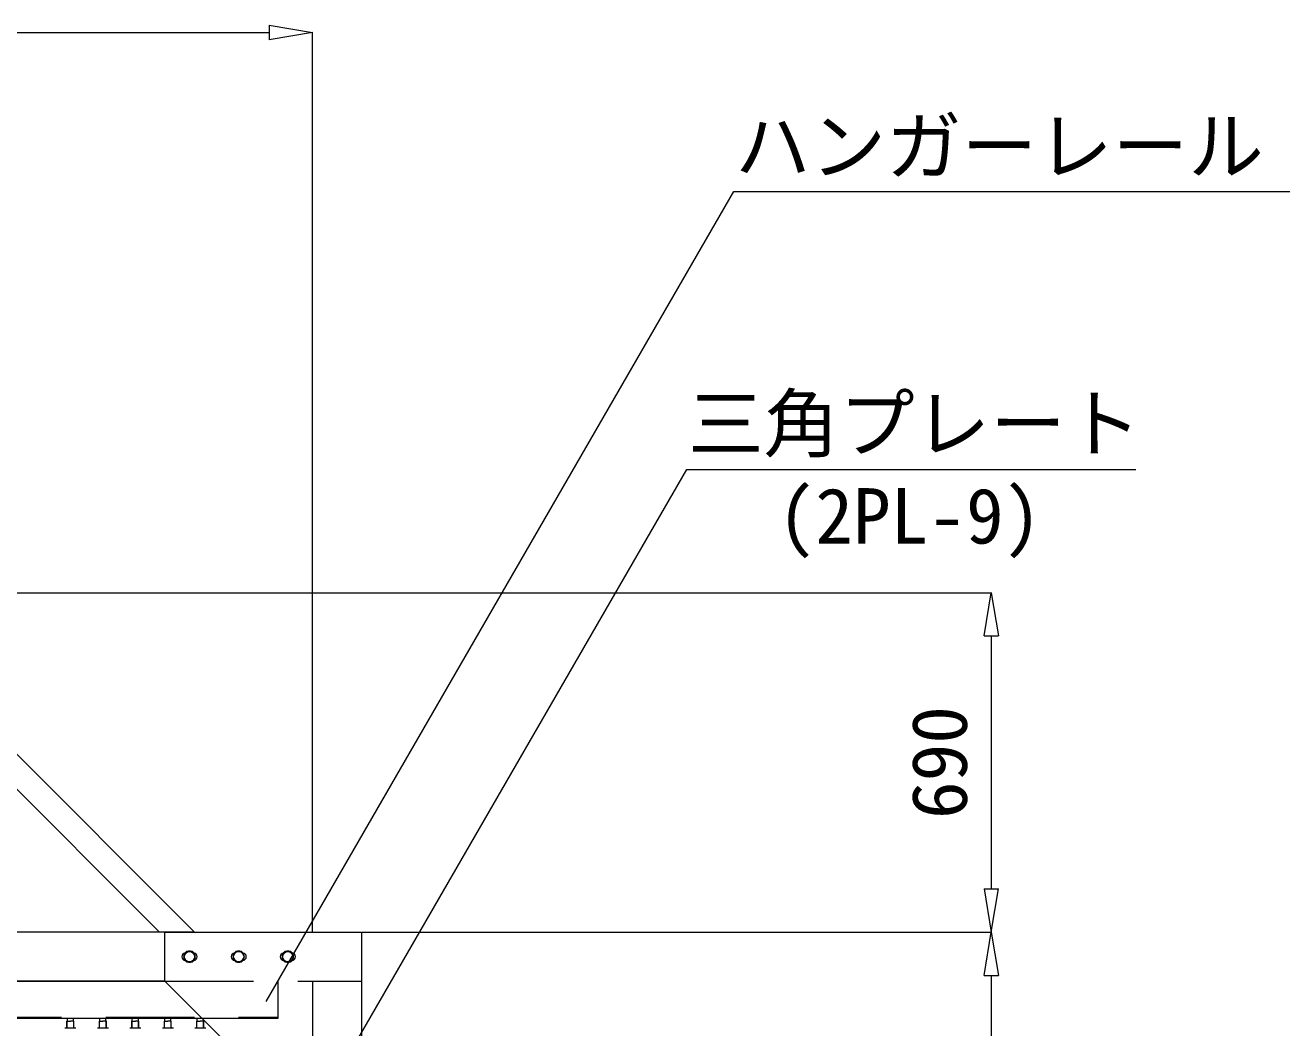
# Model space of a CAD drawing. Units: millimetres, scale not verified. Extents: x -16120 to 16120, y -26100 to 26100.
# Drawn here: x 766 to 3336, y -16742 to -14704 of the extents above; entities that cross this region are included whole.
import ezdxf
from ezdxf.enums import TextEntityAlignment as Align

# ---------------------------------------------------------------- set-up
doc = ezdxf.new("R2010")
doc.units = ezdxf.units.MM
doc.header["$LTSCALE"] = 150
doc.linetypes.add('DASHED1', pattern=[1.8, 1.2, -0.6])
for name, color, linetype, lineweight in [('0-6_ﾎﾞﾙﾄ類', 134, 'Continuous', 18), ('0-B_寸法', 134, 'Continuous', 18), ('0-F_大型柱', 134, 'Continuous', 18), ('1-0_大型連結用梁42', 134, 'Continuous', 18), ('1-7_吊車', 134, 'DASHED1', 18), ('1-B_文字', 134, 'Continuous', 18)]:
    doc.layers.add(name, color=color, linetype=linetype, lineweight=lineweight)
doc.styles.add('ＭＳ ゴシック', font='')
doc.styles.get('ＭＳ ゴシック').set_extended_font_data('MS Gothic')

msp = doc.modelspace()

# ---------------------------------------------------------------- linework, layer by layer
at = {"layer": '0-6_ﾎﾞﾙﾄ類'}
for p, q in [((846.6, -16742.4), (868.8, -16742.4)), ((846.6, -16742.4), (850.2, -16742.4)), ((865.2, -16742.4), (868.8, -16742.4)), ((912.6, -16742.4), (934.9, -16742.4)), ((912.6, -16742.4), (916.2, -16742.4)), ((931.2, -16742.4), (934.9, -16742.4)), ((978.6, -16742.4), (1000.8, -16742.4)), ((978.6, -16742.4), (982.2, -16742.4)), ((997.2, -16742.4), (1000.8, -16742.4)), ((1044.6, -16742.4), (1066.9, -16742.4)), ((1044.6, -16742.4), (1048.2, -16742.4)), ((1063.2, -16742.4), (1066.9, -16742.4)), ((1110.6, -16742.4), (1132.8, -16742.4)), ((1110.6, -16742.4), (1114.2, -16742.4)), ((1129.2, -16742.4), (1132.8, -16742.4))]:
    msp.add_line(p, q, dxfattribs=at)
for points in [[(1093.7, -16587.5), (1087.6, -16598), (1093.7, -16608.5), (1105.8, -16608.5), (1111.9, -16598), (1105.8, -16587.5)], [(1193.7, -16587.5), (1187.6, -16598), (1193.7, -16608.5), (1205.8, -16608.5), (1211.9, -16598), (1205.8, -16587.5)], [(1293.7, -16587.5), (1287.6, -16598), (1293.7, -16608.5), (1305.8, -16608.5), (1311.9, -16598), (1305.8, -16587.5)]]:
    msp.add_lwpolyline(points, close=True, dxfattribs=at)
for centre in [(1099.7, -16598), (1199.7, -16598), (1299.7, -16598)]:
    msp.add_circle(centre, 10.5, dxfattribs=at)
for centre, radius, start, end in [((1099.7, -16598), 11.4, 127.685, 172.315), ((1099.7, -16598), 11.4, 187.685, 232.315), ((1099.7, -16598), 11, 132.659, 167.341), ((1099.7, -16598), 11, 192.659, 227.341), ((1099.7, -16598), 11.4, 67.685, 112.315), ((1099.7, -16598), 11, 72.659, 107.341), ((1099.7, -16598), 11.4, 7.685, 52.315), ((1099.7, -16598), 11.4, 307.685, 352.315), ((1099.7, -16598), 11, 12.659, 47.341), ((1099.7, -16598), 11, 312.659, 347.341), ((1199.7, -16598), 11.4, 127.685, 172.315), ((1199.7, -16598), 11.4, 187.685, 232.315), ((1199.7, -16598), 11, 132.659, 167.341), ((1199.7, -16598), 11, 192.659, 227.341), ((1199.7, -16598), 11.4, 67.685, 112.315), ((1199.7, -16598), 11, 72.659, 107.341), ((1199.7, -16598), 11.4, 7.685, 52.315), ((1199.7, -16598), 11.4, 307.685, 352.315), ((1199.7, -16598), 11, 12.659, 47.341), ((1199.7, -16598), 11, 312.659, 347.341), ((1299.7, -16598), 11.4, 127.685, 172.315), ((1299.7, -16598), 11.4, 187.685, 232.315), ((1299.7, -16598), 11, 132.659, 167.341), ((1299.7, -16598), 11, 192.659, 227.341), ((1299.7, -16598), 11.4, 67.685, 112.315), ((1299.7, -16598), 11, 72.659, 107.341), ((1299.7, -16598), 11.4, 7.685, 52.315), ((1299.7, -16598), 11.4, 307.685, 352.315), ((1299.7, -16598), 11, 12.659, 47.341), ((1299.7, -16598), 11, 312.659, 347.341), ((1099.7, -16598), 11.4, 247.685, 292.315), ((1099.7, -16598), 11, 252.659, 287.341), ((1199.7, -16598), 11.4, 247.685, 292.315), ((1199.7, -16598), 11, 252.659, 287.341), ((1299.7, -16598), 11.4, 247.685, 292.315), ((1299.7, -16598), 11, 252.659, 287.341)]:
    msp.add_arc(centre, radius, start, end, dxfattribs=at)
at = {"layer": '0-B_寸法'}
for p, q in [((-12062.3, -14719.2), (1261.7, -14719.2)), ((1261.7, -14704.5), (1349.7, -14719.2)), ((1261.7, -14704.5), (1261.7, -14733.9)), ((1349.7, -14719.2), (1261.7, -14733.9)), ((1349.7, -16547), (1349.7, -14718.2)), ((-2837.3, -15858), (2730.7, -15858)), ((2715.1, -15946), (2729.7, -15858)), ((2729.7, -15858), (2744.4, -15946)), ((2715.1, -15946), (2744.4, -15946)), ((2729.7, -15946), (2729.7, -16460)), ((2715.1, -16460), (2729.7, -16548)), ((2715.1, -16460), (2744.4, -16460)), ((2729.7, -16548), (2744.4, -16460)), ((1450.7, -16548), (2730.7, -16548)), ((1450.7, -16548), (2730.7, -16548)), ((2715.1, -16636), (2729.7, -16548)), ((2729.7, -16548), (2744.4, -16636)), ((2715.1, -16636), (2744.4, -16636)), ((2729.7, -16636), (2729.7, -20960))]:
    msp.add_line(p, q, dxfattribs=at)
at = {"layer": '0-F_大型柱', "linetype": 'DASHED1'}
for q in [(1349.7, -16948), (1449.7, -16648)]:
    msp.add_line((1349.7, -16648), q, dxfattribs=at)
at = {"layer": '0-F_大型柱'}
msp.add_lwpolyline([(1049.7, -16548), (1449.7, -16548), (1449.7, -16948), (1349.7, -16948), (1049.7, -16648)], close=True, dxfattribs=at)
for centre, start, end in [((1091.7, -16598), 94.0966, 265.9034), ((1107.7, -16598), 274.0966, 85.9034), ((1191.8, -16598), 94.1004, 265.9073), ((1207.7, -16598), 274.0927, 85.8996), ((1291.7, -16598), 94.1004, 265.9073), ((1307.7, -16598), 274.0927, 85.8996)]:
    msp.add_arc(centre, 7.5, start, end, dxfattribs=at)
at = {"layer": '1-0_大型連結用梁42', "linetype": 'DASHED1'}
for p, q in [((1049.7, -16648), (1449.7, -16648)), ((-2850.3, -16721), (1279.7, -16721))]:
    msp.add_line(p, q, dxfattribs=at)
at = {"layer": '1-0_大型連結用梁42'}
msp.add_lwpolyline([(1110.2, -16548), (1038.7, -16548), (698.7, -16208), (720.2, -16158)], close=True, dxfattribs=at)
for points in [[(1049.7, -16548), (-2838.3, -16548), (-2838.3, -16648), (1049.7, -16648)], [(1049.7, -16648), (-2850.3, -16648), (-2850.3, -16723), (1124.7, -16723)]]:
    msp.add_lwpolyline(points, dxfattribs=at)
at = {"layer": '1-0_大型連結用梁42', "linetype": 'DASHED1'}
msp.add_lwpolyline([(1124.7, -16723), (1279.7, -16723), (1279.7, -16648)], dxfattribs=at)
at = {"layer": '1-7_吊車', "linetype": 'Continuous'}
for p, q in [((851, -16742.4), (851, -16729.4)), ((851.5, -16729.4), (851.5, -16723)), ((864, -16729.4), (864, -16723)), ((864.4, -16742.4), (864.4, -16729.4)), ((917, -16742.4), (917, -16729.4)), ((917.5, -16729.4), (917.5, -16723)), ((930, -16729.4), (930, -16723)), ((930.4, -16742.4), (930.4, -16729.4)), ((983, -16742.4), (983, -16729.4)), ((983.5, -16729.4), (983.5, -16723)), ((996, -16729.4), (996, -16723)), ((996.4, -16742.4), (996.4, -16729.4)), ((1049, -16742.4), (1049, -16729.4)), ((1049.5, -16729.4), (1049.5, -16723)), ((1062, -16729.4), (1062, -16723)), ((1062.4, -16742.4), (1062.4, -16729.4)), ((1115, -16742.4), (1115, -16729.4)), ((1115.5, -16729.4), (1115.5, -16723)), ((1128, -16729.4), (1128, -16726.2)), ((1128.4, -16742.4), (1128.4, -16729.4)), ((849.8, -16742.4), (849.8, -16742.4)), ((865.6, -16742.4), (865.6, -16742.4)), ((915.8, -16742.4), (915.8, -16742.4)), ((931.7, -16742.4), (931.7, -16742.4)), ((981.8, -16742.4), (981.8, -16742.4)), ((997.6, -16742.4), (997.6, -16742.4)), ((1047.8, -16742.4), (1047.8, -16742.4)), ((1063.7, -16742.4), (1063.7, -16742.4)), ((1113.8, -16742.4), (1113.8, -16742.4)), ((1129.6, -16742.4), (1129.6, -16742.4))]:
    msp.add_line(p, q, dxfattribs=at)
for points in [[(849.8, -16742.4), (850.7, -16742.4), (850.7, -16729.4), (857.7, -16729.4)], [(865.6, -16742.4), (864.7, -16742.4), (864.7, -16729.4), (857.7, -16729.4)], [(915.8, -16742.4), (916.7, -16742.4), (916.7, -16729.4), (923.7, -16729.4)], [(931.7, -16742.4), (930.7, -16742.4), (930.7, -16729.4), (923.7, -16729.4)], [(981.8, -16742.4), (982.7, -16742.4), (982.7, -16729.4), (989.7, -16729.4)], [(997.6, -16742.4), (996.7, -16742.4), (996.7, -16729.4), (989.7, -16729.4)], [(1047.8, -16742.4), (1048.7, -16742.4), (1048.7, -16729.4), (1055.7, -16729.4)], [(1063.7, -16742.4), (1062.7, -16742.4), (1062.7, -16729.4), (1055.7, -16729.4)], [(1113.8, -16742.4), (1114.7, -16742.4), (1114.7, -16729.4), (1121.7, -16729.4)], [(1129.6, -16742.4), (1128.7, -16742.4), (1128.7, -16729.4), (1121.7, -16729.4)]]:
    msp.add_lwpolyline(points, dxfattribs=at)
at = {"layer": '1-B_文字'}
for p, q in [((2206.8, -15042.5), (3336.3, -15042.5)), ((2111.4, -15607.7), (3023.6, -15607.7))]:
    msp.add_line(p, q, dxfattribs=at)
for points in [[(1255.5, -16689.2), (2206.3, -15042.5), (2206.8, -15042.5)], [(1414.5, -16813.8), (2110.9, -15607.7), (2111.4, -15607.7)]]:
    msp.add_lwpolyline(points, dxfattribs=at)

# ---------------------------------------------------------------- texts
at = {"layer": '0-B_寸法', "style": 'ＭＳ ゴシック'}
msp.add_text('690', height=112.6, rotation=90, dxfattribs=at).set_placement((2713.9, -16318.2), align=Align.BOTTOM_LEFT)
at = {"layer": '1-B_文字', "style": 'ＭＳ ゴシック'}
for s, p in [('ハンガーレール', (2208.5, -15040.2)), ('三角プレート', (2113, -15604.1)), ('(2PL-9)', (2295.3, -15791.9))]:
    msp.add_text(s, height=112.6, dxfattribs=at).set_placement(p, align=Align.BOTTOM_LEFT)

doc.saveas('drawing.dxf')
